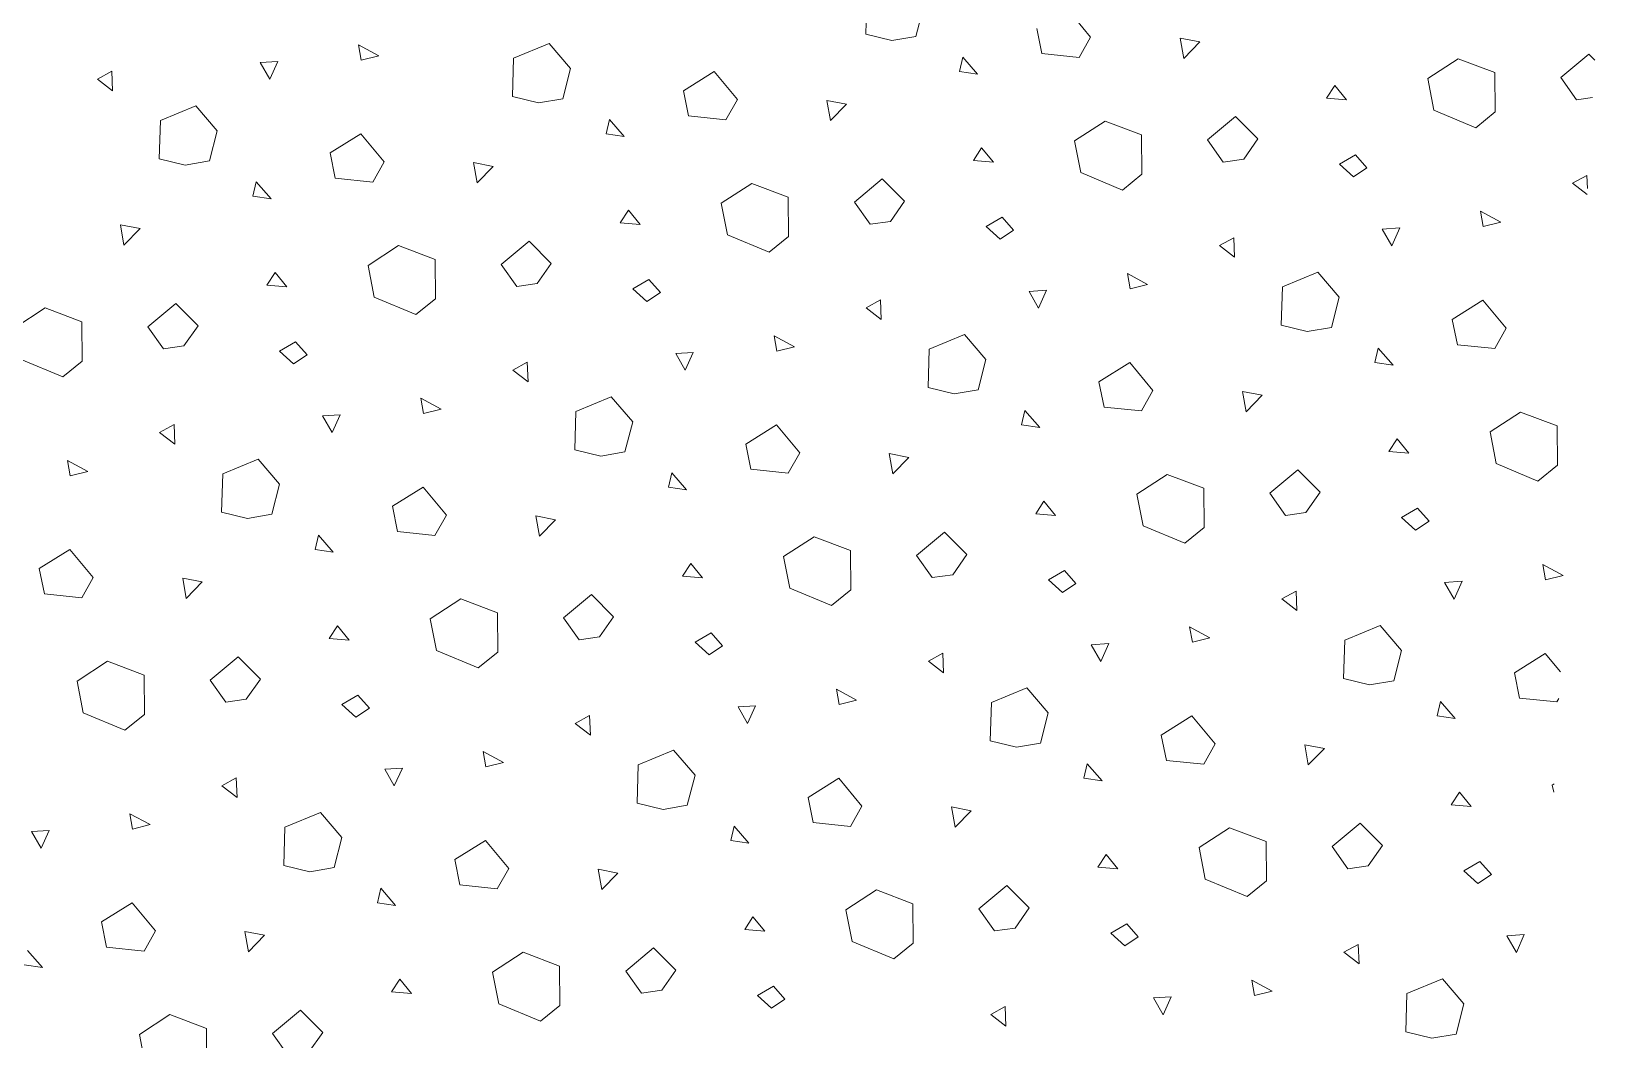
# Model space of a CAD drawing. Header units: metres. Extents: x -19025 to 34897, y -14024 to 26069.
# Drawn here: x -12188 to -11643, y 16704 to 17055 of the extents above; entities that cross this region are included whole.
import ezdxf

# ---------------------------------------------------------------- set-up
doc = ezdxf.new("R2010")
doc.units = ezdxf.units.M
doc.header["$MEASUREMENT"] = 0
doc.linetypes.add('Strichlinie mittel', pattern=[0.15, 0.1, -0.05])
doc.layers.add('930 Beschriftung Allgemein', color=7, linetype='Continuous')

# ---------------------------------------------------------------- blocks, each defined once
blk = doc.blocks.new('*X769')
at = {"layer": '930 Beschriftung Allgemein', "color": 254, "linetype": 'Continuous', "lineweight": 9, "true_color": 0xd4d4d4}
for p, q in [((-13.64821, 21.37027), (-13.6486, 21.35697)), ((-13.63112, 21.35618), (-13.62841, 21.36669)), ((-13.57834, 21.36563), (-13.57023, 21.35588)), ((-13.58724, 21.35015), (-13.58903, 21.35896)), ((-13.82534, 21.35321), (-13.82441, 21.3479)), ((-13.81829, 21.34943), (-13.82534, 21.35321)), ((-13.75898, 21.35371), (-13.77131, 21.34857)), ((-13.75151, 21.34499), (-13.75898, 21.35371)), ((-13.6486, 21.35697), (-13.63953, 21.35469)), ((-13.63953, 21.35469), (-13.63112, 21.35618)), ((-13.57023, 21.35588), (-13.57423, 21.34879)), ((-13.53905, 21.3556), (-13.5322, 21.3543)), ((-13.5378, 21.34852), (-13.53905, 21.3556)), ((-13.5322, 21.3543), (-13.5378, 21.34852)), ((-13.85352, 21.34742), (-13.85961, 21.34703)), ((-13.8563, 21.34122), (-13.85352, 21.34742)), ((-13.82441, 21.3479), (-13.81829, 21.34943)), ((-13.77131, 21.34857), (-13.7717, 21.33527)), ((-13.61481, 21.34896), (-13.61599, 21.34397)), ((-13.60966, 21.34303), (-13.61481, 21.34896)), ((-13.57423, 21.34879), (-13.58724, 21.35015)), ((-13.44211, 21.34838), (-13.45276, 21.34149)), ((-13.42939, 21.34355), (-13.44211, 21.34838)), ((-13.39663, 21.34992), (-13.40638, 21.34182)), ((-13.39456, 21.34786), (-13.39663, 21.34992)), ((-13.91637, 21.34131), (-13.91137, 21.34402)), ((-13.91137, 21.34402), (-13.91109, 21.33722)), ((-13.85961, 21.34703), (-13.8563, 21.34122)), ((-13.75422, 21.33447), (-13.75151, 21.34499)), ((-13.71213, 21.33725), (-13.70144, 21.34393)), ((-13.70144, 21.34393), (-13.69333, 21.33418)), ((-13.61599, 21.34397), (-13.60966, 21.34303)), ((-13.42927, 21.32988), (-13.42939, 21.34355)), ((-13.91109, 21.33722), (-13.91637, 21.34131)), ((-13.71035, 21.32844), (-13.71213, 21.33725)), ((-13.48799, 21.33463), (-13.48511, 21.33902)), ((-13.48511, 21.33902), (-13.48104, 21.33403)), ((-13.45276, 21.34149), (-13.45059, 21.33046)), ((-13.40638, 21.34182), (-13.40091, 21.33411)), ((-13.88208, 21.332), (-13.89441, 21.32686)), ((-13.87461, 21.32328), (-13.88208, 21.332)), ((-13.7717, 21.33527), (-13.76263, 21.33299)), ((-13.76263, 21.33299), (-13.75422, 21.33447)), ((-13.69333, 21.33418), (-13.69733, 21.32708)), ((-13.66215, 21.33389), (-13.6553, 21.33259)), ((-13.6609, 21.32681), (-13.66215, 21.33389)), ((-13.6553, 21.33259), (-13.6609, 21.32681)), ((-13.48104, 21.33403), (-13.48799, 21.33463)), ((-13.40091, 21.33411), (-13.39529, 21.33492)), ((-13.89441, 21.32686), (-13.8948, 21.31356)), ((-13.73791, 21.32726), (-13.73909, 21.32226)), ((-13.73276, 21.32132), (-13.73791, 21.32726)), ((-13.69733, 21.32708), (-13.71035, 21.32844)), ((-13.56521, 21.32668), (-13.57586, 21.31978)), ((-13.5525, 21.32185), (-13.56521, 21.32668)), ((-13.51973, 21.32822), (-13.52948, 21.32011)), ((-13.51197, 21.32046), (-13.51973, 21.32822)), ((-13.45059, 21.33046), (-13.43605, 21.32435)), ((-13.43605, 21.32435), (-13.42927, 21.32988)), ((-13.87732, 21.31276), (-13.87461, 21.32328)), ((-13.83523, 21.31555), (-13.82454, 21.32222)), ((-13.82454, 21.32222), (-13.81643, 21.31247)), ((-13.73909, 21.32226), (-13.73276, 21.32132)), ((-13.55237, 21.30818), (-13.5525, 21.32185)), ((-13.52948, 21.32011), (-13.52402, 21.3124)), ((-13.5169, 21.31343), (-13.51197, 21.32046)), ((-13.83345, 21.30673), (-13.83523, 21.31555)), ((-13.61109, 21.31292), (-13.60821, 21.31731)), ((-13.60821, 21.31731), (-13.60414, 21.31232)), ((-13.57586, 21.31978), (-13.57369, 21.30875)), ((-13.47797, 21.3149), (-13.48356, 21.31164)), ((-13.47398, 21.31036), (-13.47797, 21.3149)), ((-13.8948, 21.31356), (-13.88573, 21.31128)), ((-13.88573, 21.31128), (-13.87732, 21.31276)), ((-13.81643, 21.31247), (-13.82043, 21.30538)), ((-13.78525, 21.31219), (-13.7784, 21.31088)), ((-13.784, 21.30511), (-13.78525, 21.31219)), ((-13.7784, 21.31088), (-13.784, 21.30511)), ((-13.60414, 21.31232), (-13.61109, 21.31292)), ((-13.52402, 21.3124), (-13.5169, 21.31343)), ((-13.48356, 21.31164), (-13.47868, 21.30725)), ((-13.47868, 21.30725), (-13.47398, 21.31036)), ((-13.86102, 21.30555), (-13.86219, 21.30055)), ((-13.85586, 21.29962), (-13.86102, 21.30555)), ((-13.82043, 21.30538), (-13.83345, 21.30673)), ((-13.68831, 21.30497), (-13.69896, 21.29807)), ((-13.6756, 21.30014), (-13.68831, 21.30497)), ((-13.64283, 21.30651), (-13.65258, 21.2984)), ((-13.63508, 21.29875), (-13.64283, 21.30651)), ((-13.57369, 21.30875), (-13.55915, 21.30265)), ((-13.55915, 21.30265), (-13.55237, 21.30818)), ((-13.40226, 21.30503), (-13.39726, 21.30774)), ((-13.39718, 21.30111), (-13.40226, 21.30503)), ((-13.39726, 21.30774), (-13.39707, 21.30314)), ((-13.86219, 21.30055), (-13.85586, 21.29962)), ((-13.67547, 21.28647), (-13.6756, 21.30014)), ((-13.65258, 21.2984), (-13.64712, 21.2907)), ((-13.64, 21.29172), (-13.63508, 21.29875)), ((-13.73419, 21.29122), (-13.73131, 21.2956)), ((-13.73131, 21.2956), (-13.72724, 21.29062)), ((-13.69896, 21.29807), (-13.69679, 21.28705)), ((-13.60108, 21.2932), (-13.60666, 21.28993)), ((-13.59708, 21.28865), (-13.60108, 21.2932)), ((-13.43434, 21.29523), (-13.4334, 21.28992)), ((-13.42728, 21.29145), (-13.43434, 21.29523)), ((-13.90835, 21.29048), (-13.90151, 21.28918)), ((-13.9071, 21.2834), (-13.90835, 21.29048)), ((-13.90151, 21.28918), (-13.9071, 21.2834)), ((-13.72724, 21.29062), (-13.73419, 21.29122)), ((-13.64712, 21.2907), (-13.64, 21.29172)), ((-13.60666, 21.28993), (-13.60178, 21.28554)), ((-13.60178, 21.28554), (-13.59708, 21.28865)), ((-13.46251, 21.28943), (-13.4686, 21.28904)), ((-13.4686, 21.28904), (-13.46529, 21.28324)), ((-13.46529, 21.28324), (-13.46251, 21.28943)), ((-13.4334, 21.28992), (-13.42728, 21.29145)), ((-13.81141, 21.28327), (-13.82206, 21.27637)), ((-13.7987, 21.27843), (-13.81141, 21.28327)), ((-13.76593, 21.28481), (-13.77568, 21.2767)), ((-13.75818, 21.27705), (-13.76593, 21.28481)), ((-13.69679, 21.28705), (-13.68225, 21.28094)), ((-13.68225, 21.28094), (-13.67547, 21.28647)), ((-13.52536, 21.28333), (-13.52036, 21.28603)), ((-13.52008, 21.27924), (-13.52536, 21.28333)), ((-13.52036, 21.28603), (-13.52008, 21.27924)), ((-13.79857, 21.26477), (-13.7987, 21.27843)), ((-13.77568, 21.2767), (-13.77022, 21.26899)), ((-13.7631, 21.27002), (-13.75818, 21.27705)), ((-13.85729, 21.26951), (-13.85441, 21.2739)), ((-13.85441, 21.2739), (-13.85034, 21.26891)), ((-13.82206, 21.27637), (-13.81989, 21.26534)), ((-13.72418, 21.27149), (-13.72976, 21.26823)), ((-13.72018, 21.26695), (-13.72418, 21.27149)), ((-13.55744, 21.27352), (-13.5565, 21.26821)), ((-13.55038, 21.26975), (-13.55744, 21.27352)), ((-13.49107, 21.27402), (-13.5034, 21.26888)), ((-13.4836, 21.2653), (-13.49107, 21.27402)), ((-13.85034, 21.26891), (-13.85729, 21.26951)), ((-13.77022, 21.26899), (-13.7631, 21.27002)), ((-13.72976, 21.26823), (-13.72488, 21.26384)), ((-13.72488, 21.26384), (-13.72018, 21.26695)), ((-13.58561, 21.26773), (-13.5917, 21.26734)), ((-13.5917, 21.26734), (-13.5884, 21.26153)), ((-13.5884, 21.26153), (-13.58561, 21.26773)), ((-13.5565, 21.26821), (-13.55038, 21.26975)), ((-13.5034, 21.26888), (-13.50379, 21.25558)), ((-13.93452, 21.26156), (-13.94516, 21.25466)), ((-13.9218, 21.25673), (-13.93452, 21.26156)), ((-13.88903, 21.2631), (-13.89878, 21.25499)), ((-13.88128, 21.25534), (-13.88903, 21.2631)), ((-13.81989, 21.26534), (-13.80535, 21.25924)), ((-13.80535, 21.25924), (-13.79857, 21.26477)), ((-13.64846, 21.26162), (-13.64347, 21.26433)), ((-13.64318, 21.25753), (-13.64846, 21.26162)), ((-13.64347, 21.26433), (-13.64318, 21.25753)), ((-13.48631, 21.25478), (-13.4836, 21.2653)), ((-13.44422, 21.25756), (-13.43353, 21.26424)), ((-13.43353, 21.26424), (-13.42542, 21.25449)), ((-13.92167, 21.24306), (-13.9218, 21.25673)), ((-13.89878, 21.25499), (-13.89332, 21.24729)), ((-13.8862, 21.24831), (-13.88128, 21.25534)), ((-13.50379, 21.25558), (-13.49472, 21.2533)), ((-13.49472, 21.2533), (-13.48631, 21.25478)), ((-13.44244, 21.24875), (-13.44422, 21.25756)), ((-13.84728, 21.24979), (-13.85286, 21.24652)), ((-13.84328, 21.24524), (-13.84728, 21.24979)), ((-13.68054, 21.25182), (-13.6796, 21.2465)), ((-13.67348, 21.24804), (-13.68054, 21.25182)), ((-13.61417, 21.25231), (-13.6265, 21.24717)), ((-13.6067, 21.24359), (-13.61417, 21.25231)), ((-13.42542, 21.25449), (-13.42942, 21.2474)), ((-13.89332, 21.24729), (-13.8862, 21.24831)), ((-13.85286, 21.24652), (-13.84798, 21.24213)), ((-13.84798, 21.24213), (-13.84328, 21.24524)), ((-13.70871, 21.24602), (-13.7148, 21.24563)), ((-13.7148, 21.24563), (-13.7115, 21.23983)), ((-13.7115, 21.23983), (-13.70871, 21.24602)), ((-13.6796, 21.2465), (-13.67348, 21.24804)), ((-13.6265, 21.24717), (-13.62689, 21.23387)), ((-13.47001, 21.24757), (-13.47118, 21.24257)), ((-13.46485, 21.24163), (-13.47001, 21.24757)), ((-13.42942, 21.2474), (-13.44244, 21.24875)), ((-13.94299, 21.24364), (-13.92845, 21.23753)), ((-13.92845, 21.23753), (-13.92167, 21.24306)), ((-13.77157, 21.23992), (-13.76657, 21.24262)), ((-13.76628, 21.23583), (-13.77157, 21.23992)), ((-13.76657, 21.24262), (-13.76628, 21.23583)), ((-13.60941, 21.23307), (-13.6067, 21.24359)), ((-13.56732, 21.23586), (-13.55663, 21.24253)), ((-13.55663, 21.24253), (-13.54852, 21.23278)), ((-13.47118, 21.24257), (-13.46485, 21.24163)), ((-13.62689, 21.23387), (-13.61782, 21.23159)), ((-13.61782, 21.23159), (-13.60941, 21.23307)), ((-13.56554, 21.22704), (-13.56732, 21.23586)), ((-13.80364, 21.23011), (-13.8027, 21.2248)), ((-13.79658, 21.22633), (-13.80364, 21.23011)), ((-13.73727, 21.23061), (-13.7496, 21.22547)), ((-13.7298, 21.22189), (-13.73727, 21.23061)), ((-13.54852, 21.23278), (-13.55252, 21.22569)), ((-13.51734, 21.2325), (-13.5105, 21.2312)), ((-13.51609, 21.22542), (-13.51734, 21.2325)), ((-13.5105, 21.2312), (-13.51609, 21.22542)), ((-13.83181, 21.22432), (-13.8379, 21.22393)), ((-13.8379, 21.22393), (-13.8346, 21.21812)), ((-13.8346, 21.21812), (-13.83181, 21.22432)), ((-13.8027, 21.2248), (-13.79658, 21.22633)), ((-13.7496, 21.22547), (-13.74999, 21.21216)), ((-13.59311, 21.22586), (-13.59428, 21.22086)), ((-13.58795, 21.21993), (-13.59311, 21.22586)), ((-13.55252, 21.22569), (-13.56554, 21.22704)), ((-13.42041, 21.22528), (-13.43105, 21.21838)), ((-13.40769, 21.22045), (-13.42041, 21.22528)), ((-13.89467, 21.21821), (-13.88967, 21.22092)), ((-13.88938, 21.21412), (-13.89467, 21.21821)), ((-13.88967, 21.22092), (-13.88938, 21.21412)), ((-13.73251, 21.21137), (-13.7298, 21.22189)), ((-13.69042, 21.21415), (-13.67973, 21.22083)), ((-13.67973, 21.22083), (-13.67163, 21.21108)), ((-13.59428, 21.22086), (-13.58795, 21.21993)), ((-13.43105, 21.21838), (-13.42888, 21.20736)), ((-13.40756, 21.20678), (-13.40769, 21.22045)), ((-13.74999, 21.21216), (-13.74092, 21.20989)), ((-13.74092, 21.20989), (-13.73251, 21.21137)), ((-13.68864, 21.20534), (-13.69042, 21.21415)), ((-13.46628, 21.21153), (-13.46341, 21.21592)), ((-13.45933, 21.21093), (-13.46628, 21.21153)), ((-13.46341, 21.21592), (-13.45933, 21.21093)), ((-13.92674, 21.2084), (-13.9258, 21.20309)), ((-13.91968, 21.20463), (-13.92674, 21.2084)), ((-13.86037, 21.2089), (-13.8727, 21.20376)), ((-13.8529, 21.20018), (-13.86037, 21.2089)), ((-13.67163, 21.21108), (-13.67562, 21.20398)), ((-13.64044, 21.21079), (-13.6336, 21.20949)), ((-13.6392, 21.20371), (-13.64044, 21.21079)), ((-13.6336, 21.20949), (-13.6392, 21.20371)), ((-13.42888, 21.20736), (-13.41434, 21.20125)), ((-13.41434, 21.20125), (-13.40756, 21.20678)), ((-13.9258, 21.20309), (-13.91968, 21.20463)), ((-13.8727, 21.20376), (-13.87309, 21.19046)), ((-13.71621, 21.20416), (-13.71738, 21.19916)), ((-13.71105, 21.19822), (-13.71621, 21.20416)), ((-13.67562, 21.20398), (-13.68864, 21.20534)), ((-13.54351, 21.20358), (-13.55415, 21.19668)), ((-13.53079, 21.19875), (-13.54351, 21.20358)), ((-13.49803, 21.20512), (-13.50778, 21.19701)), ((-13.49027, 21.19736), (-13.49803, 21.20512)), ((-13.85561, 21.18966), (-13.8529, 21.20018)), ((-13.81352, 21.19245), (-13.80283, 21.19912)), ((-13.80283, 21.19912), (-13.79473, 21.18937)), ((-13.71738, 21.19916), (-13.71105, 21.19822)), ((-13.55415, 21.19668), (-13.55198, 21.18565)), ((-13.53066, 21.18508), (-13.53079, 21.19875)), ((-13.50778, 21.19701), (-13.50231, 21.1893)), ((-13.49519, 21.19033), (-13.49027, 21.19736)), ((-13.87309, 21.19046), (-13.86402, 21.18818)), ((-13.86402, 21.18818), (-13.85561, 21.18966)), ((-13.81174, 21.18363), (-13.81352, 21.19245)), ((-13.79473, 21.18937), (-13.79872, 21.18228)), ((-13.58938, 21.18982), (-13.58651, 21.19421)), ((-13.58243, 21.18922), (-13.58938, 21.18982)), ((-13.58651, 21.19421), (-13.58243, 21.18922)), ((-13.50231, 21.1893), (-13.49519, 21.19033)), ((-13.45627, 21.1918), (-13.46185, 21.18854)), ((-13.45227, 21.18726), (-13.45627, 21.1918)), ((-13.76355, 21.18909), (-13.7567, 21.18778)), ((-13.7623, 21.182), (-13.76355, 21.18909)), ((-13.7567, 21.18778), (-13.7623, 21.182)), ((-13.55198, 21.18565), (-13.53744, 21.17955)), ((-13.53744, 21.17955), (-13.53066, 21.18508)), ((-13.46185, 21.18854), (-13.45697, 21.18415)), ((-13.45697, 21.18415), (-13.45227, 21.18726)), ((-13.83931, 21.18245), (-13.84048, 21.17745)), ((-13.83416, 21.17651), (-13.83931, 21.18245)), ((-13.79872, 21.18228), (-13.81174, 21.18363)), ((-13.66661, 21.18187), (-13.67726, 21.17497)), ((-13.65389, 21.17704), (-13.66661, 21.18187)), ((-13.62113, 21.18341), (-13.63088, 21.1753)), ((-13.61337, 21.17565), (-13.62113, 21.18341)), ((-13.93662, 21.17074), (-13.92594, 21.17742)), ((-13.92594, 21.17742), (-13.91783, 21.16766)), ((-13.84048, 21.17745), (-13.83416, 21.17651)), ((-13.67726, 21.17497), (-13.67508, 21.16395)), ((-13.65376, 21.16337), (-13.65389, 21.17704)), ((-13.63088, 21.1753), (-13.62541, 21.1676)), ((-13.61829, 21.16862), (-13.61337, 21.17565)), ((-13.93484, 21.16193), (-13.93662, 21.17074)), ((-13.91783, 21.16766), (-13.92182, 21.16057)), ((-13.71249, 21.16812), (-13.70961, 21.1725)), ((-13.70553, 21.16752), (-13.71249, 21.16812)), ((-13.70961, 21.1725), (-13.70553, 21.16752)), ((-13.62541, 21.1676), (-13.61829, 21.16862)), ((-13.57937, 21.1701), (-13.58495, 21.16683)), ((-13.57537, 21.16555), (-13.57937, 21.1701)), ((-13.41263, 21.17213), (-13.41169, 21.16682)), ((-13.40557, 21.16835), (-13.41263, 21.17213)), ((-13.41169, 21.16682), (-13.40557, 21.16835)), ((-13.88665, 21.16738), (-13.8798, 21.16608)), ((-13.8854, 21.1603), (-13.88665, 21.16738)), ((-13.8798, 21.16608), (-13.8854, 21.1603)), ((-13.67508, 21.16395), (-13.66054, 21.15784)), ((-13.66054, 21.15784), (-13.65376, 21.16337)), ((-13.58495, 21.16683), (-13.58007, 21.16244)), ((-13.58007, 21.16244), (-13.57537, 21.16555)), ((-13.50366, 21.16023), (-13.49866, 21.16293)), ((-13.49866, 21.16293), (-13.49837, 21.15614)), ((-13.4408, 21.16633), (-13.44689, 21.16594)), ((-13.44689, 21.16594), (-13.44359, 21.16014)), ((-13.44359, 21.16014), (-13.4408, 21.16633)), ((-13.92182, 21.16057), (-13.93484, 21.16193)), ((-13.78971, 21.16016), (-13.80036, 21.15327)), ((-13.77699, 21.15533), (-13.78971, 21.16016)), ((-13.74423, 21.16171), (-13.75398, 21.1536)), ((-13.73647, 21.15395), (-13.74423, 21.16171)), ((-13.49837, 21.15614), (-13.50366, 21.16023)), ((-13.80036, 21.15327), (-13.79818, 21.14224)), ((-13.77686, 21.14167), (-13.77699, 21.15533)), ((-13.75398, 21.1536), (-13.74851, 21.14589)), ((-13.74139, 21.14692), (-13.73647, 21.15395)), ((-13.83559, 21.14641), (-13.83271, 21.1508)), ((-13.82864, 21.14581), (-13.83559, 21.14641)), ((-13.83271, 21.1508), (-13.82864, 21.14581)), ((-13.74851, 21.14589), (-13.74139, 21.14692)), ((-13.70247, 21.14839), (-13.70806, 21.14512)), ((-13.69847, 21.14385), (-13.70247, 21.14839)), ((-13.53573, 21.15042), (-13.53479, 21.14511)), ((-13.52868, 21.14664), (-13.53573, 21.15042)), ((-13.53479, 21.14511), (-13.52868, 21.14664)), ((-13.48169, 21.14578), (-13.48209, 21.13248)), ((-13.46937, 21.15092), (-13.48169, 21.14578)), ((-13.4619, 21.1422), (-13.46937, 21.15092)), ((-13.79818, 21.14224), (-13.78365, 21.13613)), ((-13.78365, 21.13613), (-13.77686, 21.14167)), ((-13.70806, 21.14512), (-13.70317, 21.14074)), ((-13.70317, 21.14074), (-13.69847, 21.14385)), ((-13.62676, 21.13852), (-13.62176, 21.14123)), ((-13.62176, 21.14123), (-13.62147, 21.13443)), ((-13.5639, 21.14463), (-13.57, 21.14424)), ((-13.57, 21.14424), (-13.56669, 21.13843)), ((-13.56669, 21.13843), (-13.5639, 21.14463)), ((-13.4646, 21.13168), (-13.4619, 21.1422)), ((-13.42251, 21.13446), (-13.41183, 21.14114)), ((-13.41183, 21.14114), (-13.40651, 21.13475)), ((-13.91281, 21.13846), (-13.92346, 21.13156)), ((-13.90009, 21.13363), (-13.91281, 21.13846)), ((-13.86733, 21.14), (-13.87708, 21.13189)), ((-13.85957, 21.13224), (-13.86733, 21.14)), ((-13.62147, 21.13443), (-13.62676, 21.13852)), ((-13.92346, 21.13156), (-13.92129, 21.12054)), ((-13.89996, 21.11996), (-13.90009, 21.13363)), ((-13.87708, 21.13189), (-13.87161, 21.12418)), ((-13.86449, 21.12521), (-13.85957, 21.13224)), ((-13.48209, 21.13248), (-13.47301, 21.1302)), ((-13.47301, 21.1302), (-13.4646, 21.13168)), ((-13.42073, 21.12565), (-13.42251, 21.13446)), ((-13.87161, 21.12418), (-13.86449, 21.12521)), ((-13.82557, 21.12669), (-13.83116, 21.12342)), ((-13.82158, 21.12214), (-13.82557, 21.12669)), ((-13.65883, 21.12871), (-13.6579, 21.1234)), ((-13.65178, 21.12494), (-13.65883, 21.12871)), ((-13.6579, 21.1234), (-13.65178, 21.12494)), ((-13.60479, 21.12407), (-13.60519, 21.11077)), ((-13.59247, 21.12921), (-13.60479, 21.12407)), ((-13.585, 21.12049), (-13.59247, 21.12921)), ((-13.4483, 21.12447), (-13.44947, 21.11947)), ((-13.44315, 21.11853), (-13.4483, 21.12447)), ((-13.40771, 21.12429), (-13.42073, 21.12565)), ((-13.40703, 21.12551), (-13.40771, 21.12429)), ((-13.92129, 21.12054), (-13.90675, 21.11443)), ((-13.90675, 21.11443), (-13.89996, 21.11996)), ((-13.83116, 21.12342), (-13.82628, 21.11903)), ((-13.82628, 21.11903), (-13.82158, 21.12214)), ((-13.74986, 21.11681), (-13.74486, 21.11952)), ((-13.74486, 21.11952), (-13.74458, 21.11273)), ((-13.687, 21.12292), (-13.6931, 21.12253)), ((-13.6931, 21.12253), (-13.68979, 21.11673)), ((-13.68979, 21.11673), (-13.687, 21.12292)), ((-13.58771, 21.10997), (-13.585, 21.12049)), ((-13.54561, 21.11276), (-13.53493, 21.11943)), ((-13.53493, 21.11943), (-13.52682, 21.10968)), ((-13.44947, 21.11947), (-13.44315, 21.11853)), ((-13.74458, 21.11273), (-13.74986, 21.11681)), ((-13.60519, 21.11077), (-13.59611, 21.10849)), ((-13.59611, 21.10849), (-13.58771, 21.10997)), ((-13.54383, 21.10394), (-13.54561, 21.11276)), ((-13.52682, 21.10968), (-13.53082, 21.10259)), ((-13.49564, 21.1094), (-13.48879, 21.10809)), ((-13.49439, 21.10232), (-13.49564, 21.1094)), ((-13.48879, 21.10809), (-13.49439, 21.10232)), ((-13.78193, 21.10701), (-13.781, 21.1017)), ((-13.77488, 21.10323), (-13.78193, 21.10701)), ((-13.781, 21.1017), (-13.77488, 21.10323)), ((-13.7279, 21.10237), (-13.72829, 21.08906)), ((-13.71557, 21.10751), (-13.7279, 21.10237)), ((-13.7081, 21.09878), (-13.71557, 21.10751)), ((-13.5714, 21.10276), (-13.57257, 21.09776)), ((-13.56625, 21.09683), (-13.5714, 21.10276)), ((-13.53082, 21.10259), (-13.54383, 21.10394)), ((-13.87296, 21.09511), (-13.86796, 21.09782)), ((-13.86796, 21.09782), (-13.86768, 21.09102)), ((-13.8101, 21.10122), (-13.8162, 21.10083)), ((-13.8162, 21.10083), (-13.81289, 21.09502)), ((-13.81289, 21.09502), (-13.8101, 21.10122)), ((-13.71081, 21.08827), (-13.7081, 21.09878)), ((-13.66872, 21.09105), (-13.65803, 21.09773)), ((-13.65803, 21.09773), (-13.64992, 21.08798)), ((-13.57257, 21.09776), (-13.56625, 21.09683)), ((-13.86768, 21.09102), (-13.87296, 21.09511)), ((-13.44458, 21.08843), (-13.4417, 21.09281)), ((-13.4417, 21.09281), (-13.43763, 21.08783)), ((-13.4087, 21.0957), (-13.40935, 21.09528)), ((-13.40935, 21.09528), (-13.40886, 21.09281)), ((-13.83867, 21.0858), (-13.851, 21.08066)), ((-13.8312, 21.07708), (-13.83867, 21.0858)), ((-13.72829, 21.08906), (-13.71922, 21.08678)), ((-13.71922, 21.08678), (-13.71081, 21.08827)), ((-13.66693, 21.08224), (-13.66872, 21.09105)), ((-13.64992, 21.08798), (-13.65392, 21.08088)), ((-13.61874, 21.08769), (-13.61189, 21.08639)), ((-13.61749, 21.08061), (-13.61874, 21.08769)), ((-13.61189, 21.08639), (-13.61749, 21.08061)), ((-13.43763, 21.08783), (-13.44458, 21.08843)), ((-13.90503, 21.0853), (-13.9041, 21.07999)), ((-13.89798, 21.08153), (-13.90503, 21.0853)), ((-13.9041, 21.07999), (-13.89798, 21.08153)), ((-13.851, 21.08066), (-13.85139, 21.06736)), ((-13.6945, 21.08106), (-13.69567, 21.07606)), ((-13.68935, 21.07512), (-13.6945, 21.08106)), ((-13.65392, 21.08088), (-13.66693, 21.08224)), ((-13.5218, 21.08048), (-13.53245, 21.07358)), ((-13.50908, 21.07564), (-13.5218, 21.08048)), ((-13.47632, 21.08202), (-13.48607, 21.07391)), ((-13.46856, 21.07426), (-13.47632, 21.08202)), ((-13.93321, 21.07951), (-13.9393, 21.07912)), ((-13.9393, 21.07912), (-13.93599, 21.07331)), ((-13.93599, 21.07331), (-13.93321, 21.07951)), ((-13.83391, 21.06656), (-13.8312, 21.07708)), ((-13.79182, 21.06934), (-13.78113, 21.07602)), ((-13.78113, 21.07602), (-13.77302, 21.06627)), ((-13.69567, 21.07606), (-13.68935, 21.07512)), ((-13.50895, 21.06198), (-13.50908, 21.07564)), ((-13.56768, 21.06672), (-13.5648, 21.07111)), ((-13.5648, 21.07111), (-13.56073, 21.06612)), ((-13.53245, 21.07358), (-13.53028, 21.06255)), ((-13.48607, 21.07391), (-13.4806, 21.0662)), ((-13.47348, 21.06723), (-13.46856, 21.07426)), ((-13.85139, 21.06736), (-13.84232, 21.06508)), ((-13.84232, 21.06508), (-13.83391, 21.06656)), ((-13.79003, 21.06053), (-13.79182, 21.06934)), ((-13.77302, 21.06627), (-13.77702, 21.05918)), ((-13.74184, 21.06598), (-13.73499, 21.06468)), ((-13.74059, 21.0589), (-13.74184, 21.06598)), ((-13.73499, 21.06468), (-13.74059, 21.0589)), ((-13.56073, 21.06612), (-13.56768, 21.06672)), ((-13.4806, 21.0662), (-13.47348, 21.06723)), ((-13.43456, 21.0687), (-13.44015, 21.06544)), ((-13.44015, 21.06544), (-13.43527, 21.06105)), ((-13.43527, 21.06105), (-13.43057, 21.06416)), ((-13.43057, 21.06416), (-13.43456, 21.0687)), ((-13.8176, 21.05935), (-13.81878, 21.05435)), ((-13.81245, 21.05341), (-13.8176, 21.05935)), ((-13.77702, 21.05918), (-13.79003, 21.06053)), ((-13.6449, 21.05877), (-13.65555, 21.05187)), ((-13.63218, 21.05394), (-13.6449, 21.05877)), ((-13.59942, 21.06031), (-13.60917, 21.0522)), ((-13.59166, 21.05255), (-13.59942, 21.06031)), ((-13.53028, 21.06255), (-13.51574, 21.05645)), ((-13.51574, 21.05645), (-13.50895, 21.06198)), ((-13.91492, 21.04764), (-13.90423, 21.05431)), ((-13.90423, 21.05431), (-13.89612, 21.04456)), ((-13.81878, 21.05435), (-13.81245, 21.05341)), ((-13.63206, 21.04027), (-13.63218, 21.05394)), ((-13.69078, 21.04502), (-13.6879, 21.0494)), ((-13.6879, 21.0494), (-13.68383, 21.04442)), ((-13.65555, 21.05187), (-13.65338, 21.04085)), ((-13.60917, 21.0522), (-13.6037, 21.0445)), ((-13.59658, 21.04552), (-13.59166, 21.05255)), ((-13.91314, 21.03883), (-13.91492, 21.04764)), ((-13.89612, 21.04456), (-13.90012, 21.03747)), ((-13.86494, 21.04428), (-13.85809, 21.04298)), ((-13.86369, 21.0372), (-13.86494, 21.04428)), ((-13.85809, 21.04298), (-13.86369, 21.0372)), ((-13.68383, 21.04442), (-13.69078, 21.04502)), ((-13.6037, 21.0445), (-13.59658, 21.04552)), ((-13.55766, 21.047), (-13.56325, 21.04373)), ((-13.56325, 21.04373), (-13.55837, 21.03934)), ((-13.55837, 21.03934), (-13.55367, 21.04245)), ((-13.55367, 21.04245), (-13.55766, 21.047)), ((-13.4191, 21.04323), (-13.42519, 21.04284)), ((-13.42519, 21.04284), (-13.42188, 21.03704)), ((-13.42188, 21.03704), (-13.4191, 21.04323)), ((-13.93555, 21.03171), (-13.9407, 21.03764)), ((-13.90012, 21.03747), (-13.91314, 21.03883)), ((-13.768, 21.03706), (-13.77865, 21.03017)), ((-13.75529, 21.03223), (-13.768, 21.03706)), ((-13.72252, 21.0386), (-13.73227, 21.0305)), ((-13.71476, 21.03085), (-13.72252, 21.0386)), ((-13.65338, 21.04085), (-13.63884, 21.03474)), ((-13.63884, 21.03474), (-13.63206, 21.04027)), ((-13.48195, 21.03713), (-13.47695, 21.03983)), ((-13.47667, 21.03304), (-13.48195, 21.03713)), ((-13.47695, 21.03983), (-13.47667, 21.03304)), ((-13.94188, 21.03265), (-13.93555, 21.03171)), ((-13.75516, 21.01856), (-13.75529, 21.03223)), ((-13.81388, 21.02331), (-13.811, 21.0277)), ((-13.811, 21.0277), (-13.80693, 21.02271)), ((-13.77865, 21.03017), (-13.77648, 21.01914)), ((-13.73227, 21.0305), (-13.72681, 21.02279)), ((-13.71969, 21.02382), (-13.71476, 21.03085)), ((-13.51402, 21.02732), (-13.51309, 21.02201)), ((-13.50697, 21.02354), (-13.51402, 21.02732)), ((-13.44766, 21.02782), (-13.45999, 21.02268)), ((-13.44019, 21.0191), (-13.44766, 21.02782)), ((-13.80693, 21.02271), (-13.81388, 21.02331)), ((-13.72681, 21.02279), (-13.71969, 21.02382)), ((-13.68076, 21.02529), (-13.68635, 21.02202)), ((-13.68635, 21.02202), (-13.68147, 21.01764)), ((-13.68147, 21.01764), (-13.67677, 21.02075)), ((-13.67677, 21.02075), (-13.68076, 21.02529)), ((-13.5422, 21.02153), (-13.54829, 21.02114)), ((-13.54829, 21.02114), (-13.54498, 21.01533)), ((-13.54498, 21.01533), (-13.5422, 21.02153)), ((-13.51309, 21.02201), (-13.50697, 21.02354)), ((-13.45999, 21.02268), (-13.46038, 21.00937)), ((-13.8911, 21.01536), (-13.90175, 21.00846)), ((-13.87839, 21.01053), (-13.8911, 21.01536)), ((-13.84562, 21.0169), (-13.85537, 21.00879)), ((-13.83786, 21.00914), (-13.84562, 21.0169)), ((-13.77648, 21.01914), (-13.76194, 21.01303)), ((-13.76194, 21.01303), (-13.75516, 21.01856)), ((-13.60505, 21.01542), (-13.60005, 21.01813)), ((-13.59977, 21.01133), (-13.60505, 21.01542)), ((-13.60005, 21.01813), (-13.59977, 21.01133)), ((-13.4429, 21.00858), (-13.44019, 21.0191)), ((-13.87826, 20.99686), (-13.87839, 21.01053)), ((-13.90175, 21.00846), (-13.89958, 20.99743)), ((-13.85537, 21.00879), (-13.84991, 21.00108)), ((-13.84279, 21.00211), (-13.83786, 21.00914)), ((-13.46038, 21.00937), (-13.45131, 21.0071)), ((-13.45131, 21.0071), (-13.4429, 21.00858))]:
    blk.add_line(p, q, dxfattribs=at)
blk = doc.blocks.new('Schraffur_2_1', base_point=(4.65639, 0))
at = {"layer": '930 Beschriftung Allgemein', "color": 254, "linetype": 'Strichlinie mittel', "lineweight": 9, "true_color": 0xd4d4d4}
blk.add_blockref('*X769', (0, 0), dxfattribs=at)

msp = doc.modelspace()

# ---------------------------------------------------------------- block references
at = {"layer": '930 Beschriftung Allgemein', "color": 254, "linetype": 'Strichlinie mittel', "lineweight": 9, "true_color": 0xd4d4d4, "xscale": 1000, "yscale": 1000, "zscale": 1000}
msp.add_blockref('Schraffur_2_1', (6407.716, -4303.067), dxfattribs=at)

doc.saveas('drawing.dxf')
